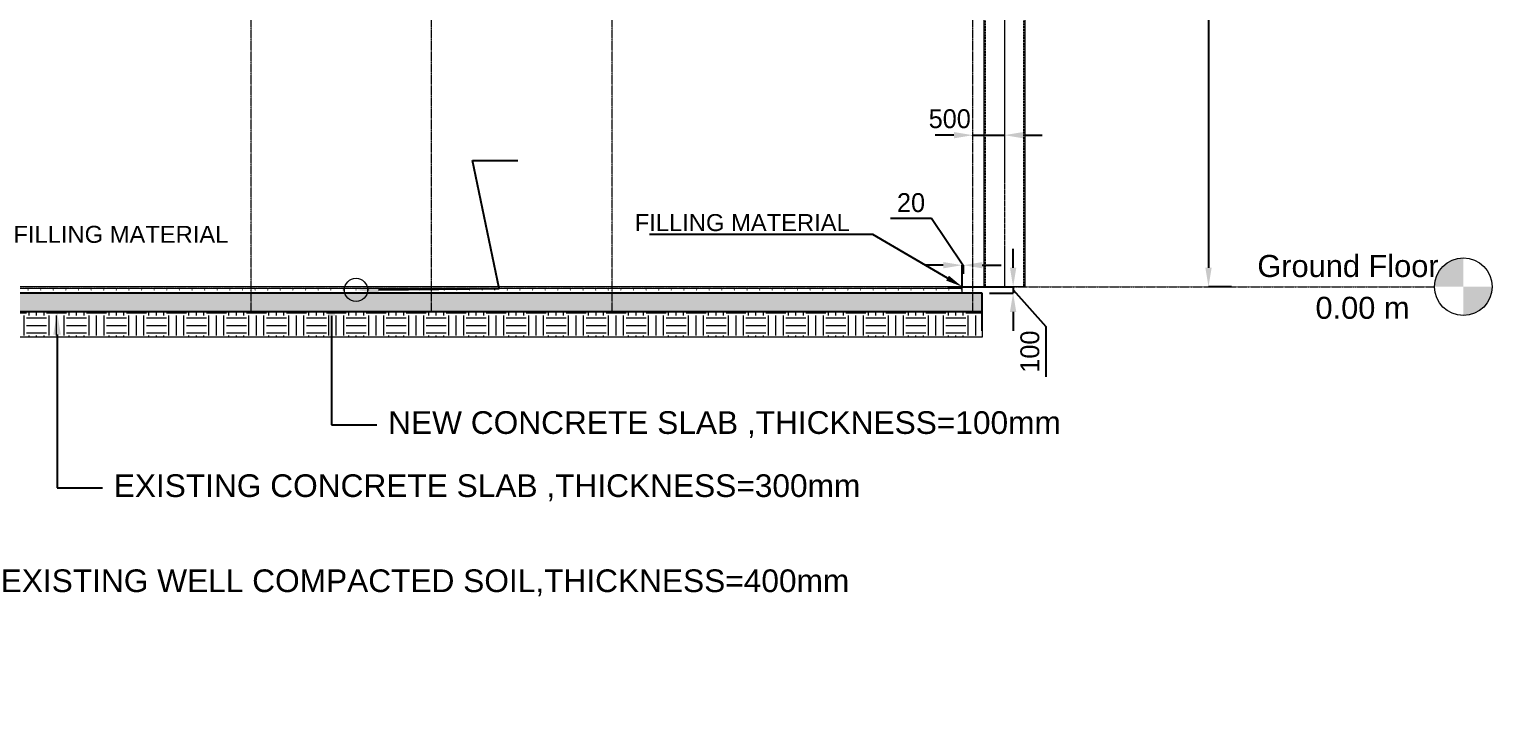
# Model space of a CAD drawing. Header units: millimetres. Extents: x -388065 to 2372687422, y -192755 to 667797.
# Drawn here: x 249488 to 272770, y -6667 to 4189 of the extents above; entities that cross this region are included whole.
import ezdxf
from ezdxf import colors
from ezdxf.entities.mleader import LeaderData, LeaderLine
from ezdxf.math import Vec2, Vec3

# ---------------------------------------------------------------- set-up
doc = ezdxf.new("R2010")
doc.units = ezdxf.units.MM
doc.linetypes.add('DASHED2', pattern=[0.375, 0.25, -0.125])
doc.linetypes.add('Grid Line 1_2_', pattern=[22.225, 12.7, -3.175, 3.175, -3.175])
for name, color, linetype, lineweight in [('A-FLOR', 192, 'Continuous', 9), ('A-FLOR-LEVL', 51, 'Continuous', 9), ('A-FLOR-PATT', 8, 'Continuous', 25), ('S-COLS', 52, 'Continuous', 9), ('S-GRID', 1, 'Continuous', 9)]:
    doc.layers.add(name, color=color, linetype=linetype, lineweight=lineweight)
doc.layers.add('CUTTED-BAR', color=2, linetype='Continuous')
doc.layers.add('SLAB G.F', color=50, linetype='Continuous')
doc.styles.add('Arial', font='arial.ttf', dxfattribs={"height": 635})
doc.styles.add('Arial_4', font='arial.ttf', dxfattribs={"height": 1})
doc.dimstyles.new('ISO-25', dxfattribs={"dimtxt": 550, "dimasz": 600, "dimexe": 1.25, "dimexo": 0.625, "dimtad": 1, "dimdec": 0, "dimdsep": 46, "dimtxsty": 'Standard', "dimcen": 2.5, "dimadec": 0, "dimazin": 0, "dimtfac": 1, "dimtdec": 0, "dimtmove": 0, "dimatfit": 3, "dimfxl": 1, "dimarcsym": 0})

# ---------------------------------------------------------------- blocks, each defined once
blk = doc.blocks.new('*D296')
at = {"layer": 'Defpoints', "color": 0, "ltscale": 2000, "transparency": 16777216}
for p in [(268438, 11300), (268223, 100), (268588, 100)]:
    blk.add_point(p, dxfattribs=at)
at = {"layer": 'SLAB G.F', "color": 0, "lineweight": -2, "ltscale": 2000, "transparency": 16777216}
for p, q in [((268438, 11300), (268222, 11300)), ((268223, 11000), (268223, 400)), ((268587, 100), (268222, 100))]:
    blk.add_line(p, q, dxfattribs=at)
at = {"layer": 'SLAB G.F', "color": 0, "ltscale": 2000, "transparency": 16777216}
for points in [[(268173, 11000), (268273, 11000), (268223, 11300)], [(268173, 400), (268273, 400), (268223, 100)]]:
    blk.add_solid(points, dxfattribs=at)
at = {"layer": 'SLAB G.F', "color": 0, "lineweight": -2, "ltscale": 2000, "transparency": 16777216, "insert": (267973, 5700), "char_height": 300, "width": 5.9, "attachment_point": 5, "rotation": 90}
blk.add_mtext('11200', dxfattribs=at)
blk = doc.blocks.new('*U297')
at = {"layer": 'CUTTED-BAR', "const_width": 10}
blk.add_lwpolyline([(4, 3, 1), (-4, -3, 1)], format="xyb", close=True, dxfattribs=at)
blk = doc.blocks.new('*U298')
at = {"layer": 'A-FLOR', "color": 0, "linetype": 'ByBlock', "lineweight": -2, "transparency": 16777216}
for p in [(-16833.6, 0), (-16633.2, 0), (-16432.8, 0), (-16232.4, 0), (-16032, 0), (-15831.6, 0), (-15631.2, 0), (-15430.8, 0), (-15230.4, 0), (-15030, 0), (-14829.6, 0), (-14629.2, 0), (-14428.8, 0), (-14228.4, 0), (-14028, 0), (-13827.6, 0), (-13627.2, 0), (-13426.8, 0), (-13226.4, 0), (-13026, 0), (-12825.6, 0), (-12625.2, 0), (-12424.8, 0), (-12224.4, 0), (-12024, 0), (-11823.6, 0), (-11623.2, 0), (-11422.8, 0), (-11222.4, 0), (-11022, 0), (-10821.6, 0), (-10621.2, 0), (-10420.8, 0), (-10220.4, 0), (-10020, 0), (-9819.6, 0), (-9619.2, 0), (-9418.8, 0), (-9218.4, 0), (-9018, 0), (-8817.6, 0), (-8617.2, 0), (-8416.8, 0), (-8216.4, 0), (-8016, 0), (-7815.6, 0), (-7615.2, 0), (-7414.8, 0), (-7214.4, 0), (-7014, 0), (-6813.6, 0), (-6613.2, 0), (-6412.8, 0), (-6212.4, 0), (-6012, 0), (-5811.6, 0), (-5611.2, 0), (-5410.8, 0), (-5210.4, 0), (-5010, 0), (-4809.6, 0), (-4609.2, 0), (-4408.8, 0), (-4208.4, 0), (-4008, 0), (-3807.6, 0), (-3607.2, 0), (-3406.8, 0), (-3206.4, 0), (-3006, 0), (-2805.6, 0), (-2605.2, 0), (-2404.8, 0), (-2204.4, 0), (-2004, 0), (-1803.6, 0), (-1603.2, 0), (-1402.8, 0), (-1202.4, 0), (-1002, 0), (-801.6, 0), (-601.2, 0), (-400.8, 0), (-200.4, 0), (0, 0)]:
    blk.add_blockref('*U297', p, dxfattribs=at)
blk = doc.blocks.new('*D301')
at = {"layer": 'Defpoints', "color": 0, "ltscale": 2000, "transparency": 16777216}
for p in [(264309, 442), (264329, 304), (264309, 86)]:
    blk.add_point(p, dxfattribs=at)
at = {"layer": 'SLAB G.F', "color": 0, "lineweight": -2, "ltscale": 2000, "transparency": 16777216}
for p, q in [((263822, 1184), (263172, 1184)), ((264319, 442), (263822, 1184)), ((264009, 442), (263709, 442)), ((264309, 87), (264309, 443)), ((264329, 442), (264309, 442)), ((264329, 442), (264309, 442)), ((264329, 305), (264329, 443)), ((264629, 442), (264929, 442))]:
    blk.add_line(p, q, dxfattribs=at)
at = {"layer": 'SLAB G.F', "color": 0, "ltscale": 2000, "transparency": 16777216}
for points in [[(264009, 492), (264009, 392), (264309, 442)], [(264629, 492), (264629, 392), (264329, 442)]]:
    blk.add_solid(points, dxfattribs=at)
at = {"layer": 'SLAB G.F', "color": 0, "lineweight": -2, "ltscale": 2000, "transparency": 16777216, "insert": (263497, 1434), "char_height": 300, "attachment_point": 5}
blk.add_mtext('20', dxfattribs=at)
blk = doc.blocks.new('Level - Level Head - Circle-15001-Section B')
at = {"layer": 'A-FLOR-LEVL', "true_color": 0xffffff}
h = blk.add_hatch(color=7, dxfattribs=at)
edge = h.paths.add_edge_path(flags=0)
edge.add_line((42780, 0), (42145, 0))
edge.add_arc((42780, 0), 635, 90, 180, ccw=False)
edge.add_line((42780, 635), (42780, 0))
h = blk.add_hatch(color=7, dxfattribs=at)
edge = h.paths.add_edge_path(flags=0)
edge.add_line((42780, -635), (42780, 0))
edge.add_line((42780, 0), (43415, 0))
edge.add_arc((42780, 0), 635, 270, 360, ccw=False)
at = {"layer": 'A-FLOR-LEVL', "color": 242, "true_color": 0xcd2027}
blk.add_circle((42780, 0), 635, dxfattribs=at)
blk = doc.blocks.new('*D304')
at = {"layer": 'Defpoints', "color": 0, "ltscale": 2000, "transparency": 16777216}
for p in [(264081, 100), (264743, 0), (265119, 0)]:
    blk.add_point(p, dxfattribs=at)
at = {"layer": 'SLAB G.F', "color": 0, "lineweight": -2, "ltscale": 2000, "transparency": 16777216}
for p, q in [((265119, 400), (265119, 700)), ((264082, 100), (265120, 100)), ((264743, 0), (265120, 0)), ((265119, 100), (265119, 0)), ((265119, 100), (265119, 0)), ((265119, 50), (265636, -531)), ((265119, -300), (265119, -600)), ((265636, -531), (265636, -1331))]:
    blk.add_line(p, q, dxfattribs=at)
at = {"layer": 'SLAB G.F', "color": 0, "ltscale": 2000, "transparency": 16777216}
for points in [[(265069, 400), (265169, 400), (265119, 100)], [(265069, -300), (265169, -300), (265119, 0)]]:
    blk.add_solid(points, dxfattribs=at)
at = {"layer": 'SLAB G.F', "color": 0, "lineweight": -2, "ltscale": 2000, "transparency": 16777216, "insert": (265386, -931), "char_height": 300, "attachment_point": 5, "rotation": 90}
blk.add_mtext('100', dxfattribs=at)
blk = doc.blocks.new('*D305')
at = {"layer": 'Defpoints', "color": 0, "ltscale": 2000, "transparency": 16777216}
for p in [(264479, 2497), (264979, 2507), (264979, 2507)]:
    blk.add_point(p, dxfattribs=at)
at = {"layer": 'SLAB G.F', "color": 0, "lineweight": -2, "ltscale": 2000, "transparency": 16777216}
for p, q in [((264179, 2507), (263879, 2507)), ((264479, 2498), (264479, 2508)), ((264479, 2507), (264979, 2507)), ((264979, 2507), (264979, 2508)), ((265279, 2507), (265579, 2507))]:
    blk.add_line(p, q, dxfattribs=at)
at = {"layer": 'SLAB G.F', "color": 0, "ltscale": 2000, "transparency": 16777216}
for points in [[(264179, 2557), (264179, 2457), (264479, 2507)], [(265279, 2557), (265279, 2457), (264979, 2507)]]:
    blk.add_solid(points, dxfattribs=at)
at = {"layer": 'SLAB G.F', "color": 0, "lineweight": -2, "ltscale": 2000, "transparency": 16777216, "insert": (264112, 2767), "char_height": 300, "attachment_point": 5}
blk.add_mtext('500', dxfattribs=at)

msp = doc.modelspace()

# ---------------------------------------------------------------- hatches: boundary and pattern name
at = {"layer": 'A-FLOR'}
h = msp.add_hatch(dxfattribs=at)
h.set_pattern_fill('EARTH', color=255, scale=50)
h.set_pattern_definition([(0, (204994.5, 0), (317.5, 317.5), [317.5, -317.5]), (0, (204994.5, 119.06), (317.5, 317.5), [317.5, -317.5]), (0, (204994.5, 238.12), (317.5, 317.5), [317.5, -317.5]), (90, (205034.2, 277.8), (-317.5, 317.5), [317.5, -317.5]), (90, (205153.25, 277.8), (-317.5, 317.5), [317.5, -317.5]), (90, (205272.3, 277.8), (-317.5, 317.5), [317.5, -317.5])])
h.paths.add_polyline_path([(264629.441, -700), (264629.441, -300), (247129.441, -300), (247129.441, -700)])
at = {"layer": 'A-FLOR-PATT', "lineweight": 9}
h = msp.add_hatch(dxfattribs=at)
h.set_pattern_fill('AR-CONC', color=256, style=0)
h.set_pattern_definition([(50, (204994.5, 0), (182.18467, -15.9391), [19.05, -209.55]), (355, (204994.5, 0), (-35.2434, 191.05685), [15.24, -167.6406]), (100.45144, (205009.68, -1.33), (146.94125, 175.11775), [16.19, -178.09024]), (46.1842, (204994.5, 50.8), (271.079, -42.0423), [28.575, -314.325]), (96.63556, (205017.1, 47.3), (237.4041, 247.4261), [24.285, -267.1356]), (351.18415, (204994.5, 50.8), (237.4041, 247.4261), [22.86, -251.4597]), (21, (205019.9, 38.1), (151.6144, -102.2652), [19.05, -209.55]), (326, (205019.9, 38.1), (61.802, 184.18797), [15.24, -167.64]), (71.45144, (205032.53, 29.58), (213.4164, 81.92277), [16.19, -178.08994]), (37.5, (204994.5, 0), (3.0886, 84.55504), [0, -165.608, 0, -170.18, 0, -168.275]), (7.5, (204994.5, 0), (66.81966, 100.18057), [0, -97.028, 0, -161.798, 0, -64.135]), (327.5, (204937.86, 0), (135.590595, -5.728744), [0, -63.5, 0, -198.12, 0, -262.89]), (317.5, (204912.46, 0), (148.12918, 25.4265), [0, -82.55, 0, -131.572, 0, -186.69])])
h.paths.add_polyline_path([(263193.8242, -300), (264629.441, -300), (264629.441, 0), (243429.441, 0), (243429.441, -300), (255455.4056, -300)], flags=0)

# ---------------------------------------------------------------- linework, layer by layer
at = {"layer": 'A-FLOR', "lineweight": 25}
for p, q in [((264629.441, 0), (243679.441, 0)), ((264629.441, -600), (264629.441, 0)), ((264629.441, -300), (243429.441, -300))]:
    msp.add_line(p, q, dxfattribs=at)
at = {"layer": 'A-FLOR', "color": 6, "const_width": 15}
msp.add_lwpolyline([(247449.441, 70), (264309.441, 70)], dxfattribs=at)
at = {"layer": 'A-FLOR', "color": 4}
msp.add_lwpolyline([(247449.441, 0), (264309.441, 0), (264309.441, 100), (247449.441, 100)], close=True, dxfattribs=at)
at = {"layer": 'A-FLOR'}
msp.add_lwpolyline([(247129.441, -300), (264629.441, -300), (264629.441, -700), (247129.441, -700)], close=True, dxfattribs=at)
at = {"layer": 'A-FLOR', "color": 3}
msp.add_circle((254678.6216, 49.5147), 184.6492, dxfattribs=at)
at = {"layer": 'A-FLOR-LEVL', "linetype": 'Grid Line 1_2_', "ltscale": 0.3}
msp.add_line((241270.3213, 100), (271814.4983, 100), dxfattribs=at)
at = {"layer": 'S-COLS'}
for p, q in [((264654.441, 11536.9182), (264654.441, 100)), ((265304.441, 11465.4897), (265304.441, 100)), ((264674.441, 100), (264654.441, 100)), ((265284.441, 100), (264674.441, 100)), ((265304.441, 100), (265284.441, 100))]:
    msp.add_line(p, q, dxfattribs=at)
at = {"layer": 'S-COLS', "linetype": 'DASHED2'}
for p, q in [((264674.441, 11534.4294), (264674.441, 100)), ((265284.441, 11467.6782), (265284.441, 100))]:
    msp.add_line(p, q, dxfattribs=at)
at = {"layer": 'S-GRID', "color": 253, "linetype": 'Grid Line 1_2_', "ltscale": 0.3, "true_color": 0x9898cc}
for p, q in [((253012.775, -304.8), (253012.775, 15208.4)), ((255879.441, -304.8), (255879.441, 15208.4)), ((258746.108, -304.8), (258746.108, 15208.4)), ((264479.441, -304.8), (264479.441, 15208.4))]:
    msp.add_line(p, q, dxfattribs=at)
at = {"layer": 'S-GRID', "color": 253, "linetype": 'Grid Line 1_2_', "ltscale": 0.15, "true_color": 0x9898cc}
msp.add_line((264979.441, 11300), (264979.441, 100), dxfattribs=at)

# ---------------------------------------------------------------- block references
at = {"layer": 'A-FLOR'}
msp.add_blockref('*U298', (264297.8216, 49.5147), dxfattribs=at)
at = {"layer": 'A-FLOR-LEVL', "xscale": 0.7200000000000001, "yscale": 0.7200000000000001, "zscale": 0.7200000000000001}
msp.add_blockref('Level - Level Head - Circle-15001-Section B', (241470.2247, 100), dxfattribs=at)

# ---------------------------------------------------------------- texts
at = {"layer": 'A-FLOR-LEVL', "char_height": 350, "attachment_point": 1, "style": 'Arial'}
for s, insert, width in [('Ground Floor', (268998.68, 604.1083), 6301.26375), ('0.00 m', (269922.8837, -60.2226), 2084.3875)]:
    msp.add_mtext(s, dxfattribs=dict(at, insert=insert, width=width))

# ---------------------------------------------------------------- dimensions: what is measured, and where the dimension line sits
at = {"layer": 'SLAB G.F', "color": 4, "lineweight": -2, "ltscale": 2000}
dim = msp.add_linear_dim(base=(268222.8072, 100), p1=(268438.3333, 11300), p2=(268587.5583, 100), angle=90, dimstyle='ISO-25', override={"dimtxt": 300, "dimasz": 300, "dimgap": 100, "dimtmove": 1}, dxfattribs=at)
dim.commit()
dim.dimension.update_dxf_attribs({"geometry": '*D296', "text_midpoint": (267972.8072, 5700)})
dim = msp.add_linear_dim(base=(264979.441, 2506.6282), p1=(264479.441, 2496.9595), p2=(264979.441, 2506.6282), dimstyle='ISO-25', override={"dimtxt": 300, "dimasz": 300, "dimgap": 100, "dimtmove": 1}, dxfattribs=at)
dim.commit()
dim.dimension.update_dxf_attribs({"geometry": '*D305', "text_midpoint": (264112.3215, 2516.6282), "dimtype": 160})
for base, p1, p2, angle, picture, middle in [((264309.441, 441.6957), (264329.441, 304.05), (264309.441, 86.0723), 180, '*D301', (263722.4951, 1183.5545)), ((265119.0871, 0), (264080.9855, 100), (264742.6489, 0), 90, '*D304', (265635.8007, -630.7434))]:
    dim = msp.add_linear_dim(base=base, p1=p1, p2=p2, angle=angle, dimstyle='ISO-25', override={"dimtxt": 300, "dimasz": 300, "dimgap": 100, "dimtmove": 1}, dxfattribs=at)
    dim.commit()
    dim.dimension.update_dxf_attribs({"geometry": picture, "text_midpoint": middle, "dimtype": 160})

# ---------------------------------------------------------------- leaders
at = {"layer": 'A-FLOR', "color": 3}
ml = msp.add_multileader_mtext('Standard', dxfattribs=at)
ml.set_content('T10@200mmc/c', color=3, style='Arial_4')
ml.set_leader_properties()
ml.build(insert=Vec2(0, 0))
ml.multileader.update_dxf_attribs({"text_right_attachment_type": 6, "dogleg_length": 0.36, "arrow_head_size": 360, "scale": 2000})
ctx = ml.context
ctx.base_point, ctx.scale, ctx.char_height, ctx.arrow_head_size, ctx.landing_gap_size, ctx.plane_origin = Vec3(257251.8216, 2107.4823), 2000, 360, 360, 180, Vec3(254682.9432, 152.0295)
ctx.right_attachment = 6
notes = []
notes.append((ctx, [(0, (1, 1, 0), (256531.8216, 2107.4823), (1, 0), 720, [(1, [(254678.6216, 49.5147), (256952.7609, 70)], 0, [])])]))
ctx.mtext.insert, ctx.mtext.width, ctx.mtext.flow_direction = Vec3(257431.8216, 2340.4018), 8983.95104, 5
ml = msp.add_multileader_mtext('Standard', dxfattribs=at)
ml.set_content('FILLING MATERIAL', color=3, style='Arial_4')
ml.set_leader_properties()
ml.build(insert=Vec2(0, 0))
ml.multileader.update_dxf_attribs({"text_right_attachment_type": 6, "dogleg_length": 0.36, "arrow_head_size": 270, "scale": 1500})
ctx = ml.context
ctx.base_point, ctx.scale, ctx.char_height, ctx.arrow_head_size, ctx.landing_gap_size, ctx.plane_origin = Vec3(259016.2274, 1116.4386), 1500, 270, 270, 135, Vec3(264309.441, -100)
ctx.right_attachment, ctx.text_align_type = 6, 2
notes.append((ctx, [(0, (1, 1, 0), (262889.9476, 929.7407), (-1, 0), 231.667, [(0, [(264309.441, 100)], 0, [])])]))
ctx.mtext.insert, ctx.mtext.alignment, ctx.mtext.flow_direction = Vec3(262523.2806, 1253.7407), 3, 5
ml = msp.add_multileader_mtext('Standard', dxfattribs=at)
ml.set_content('FILLING MATERIAL', color=3, style='Arial_4')
ml.set_leader_properties()
ml.build(insert=Vec2(0, 0))
ml.multileader.update_dxf_attribs({"text_right_attachment_type": 6, "dogleg_length": 0.36, "arrow_head_size": 270, "scale": 1500})
ctx = ml.context
ctx.base_point, ctx.scale, ctx.char_height, ctx.arrow_head_size, ctx.landing_gap_size, ctx.plane_origin = Vec3(249100.6013, 929.7407), 1500, 270, 270, 135, Vec3(247449.441, -100)
ctx.right_attachment = 6
notes.append((ctx, [(0, (1, 1, 0), (248868.9343, 929.7407), (1, 0), 231.667, [(0, [(247449.441, 100)], 0, [])])]))
ctx.mtext.insert, ctx.mtext.flow_direction = Vec3(249235.6013, 1067.0429), 5
ml = msp.add_multileader_mtext('Standard', dxfattribs=at)
ml.set_content('NEW CONCRETE SLAB ,THICKNESS=100mm', color=3, style='Arial_4')
ml.set_leader_properties()
ml.build(insert=Vec2(0, 0))
ml.multileader.update_dxf_attribs({"text_right_attachment_type": 6, "dogleg_length": 0.36, "arrow_head_size": 360, "scale": 2000})
ctx = ml.context
ctx.base_point, ctx.scale, ctx.char_height, ctx.arrow_head_size, ctx.landing_gap_size, ctx.plane_origin = Vec3(255009.5, -2093.8529), 2000, 360, 360, 180, Vec3(254289.5, -200)
ctx.right_attachment = 6
notes.append((ctx, [(0, (1, 1, 0), (254289.5, -2093.8529), (1, 0), 720, [(0, [(254289.5, 0)], 0, [])])]))
ctx.mtext.insert, ctx.mtext.flow_direction = Vec3(255189.5, -1878.2458), 5
ml = msp.add_multileader_mtext('Standard', dxfattribs=at)
ml.set_content('EXISTING CONCRETE SLAB ,THICKNESS=300mm', color=3, style='Arial_4')
ml.set_leader_properties()
ml.build(insert=Vec2(0, 0))
ml.multileader.update_dxf_attribs({"text_right_attachment_type": 6, "dogleg_length": 0.36, "arrow_head_size": 360, "scale": 2000})
ctx = ml.context
ctx.base_point, ctx.scale, ctx.char_height, ctx.arrow_head_size, ctx.landing_gap_size, ctx.plane_origin = Vec3(250649.5, -3095.8954), 2000, 360, 360, 180, Vec3(249929.5, -200)
ctx.right_attachment = 6
notes.append((ctx, [(0, (1, 1, 0), (249929.5, -3095.8954), (1, 0), 720, [(0, [(249929.5, -300)], 0, [])])]))
ctx.mtext.insert, ctx.mtext.flow_direction = Vec3(250829.5, -2880.2883), 5
ml = msp.add_multileader_mtext('Standard', dxfattribs=at)
ml.set_content('EXISTING WELL COMPACTED SOIL,THICKNESS=400mm', color=3, style='Arial_4')
ml.set_leader_properties()
ml.build(insert=Vec2(0, 0))
ml.multileader.update_dxf_attribs({"text_right_attachment_type": 6, "dogleg_length": 0.36, "arrow_head_size": 360, "scale": 2000})
ctx = ml.context
ctx.base_point, ctx.scale, ctx.char_height, ctx.arrow_head_size, ctx.landing_gap_size, ctx.plane_origin = Vec3(248853.5, -4606.2202), 2000, 360, 360, 180, Vec3(248133.5, -600)
ctx.right_attachment = 6
notes.append((ctx, [(0, (1, 1, 0), (248133.5, -4606.2202), (1, 0), 720, [(0, [(248133.5, -700)], 0, [])])]))
ctx.mtext.insert, ctx.mtext.flow_direction = Vec3(249033.5, -4390.6131), 5
for ctx, leaders in notes:
    for number, flags, end, landing, length, lines in leaders:
        leader = LeaderData()
        leader.index, (leader.has_last_leader_line, leader.has_dogleg_vector, leader.attachment_direction) = number, flags
        leader.last_leader_point, leader.dogleg_vector, leader.dogleg_length = Vec3(end), Vec3(landing), length
        for number, points, colour, breaks in lines:
            line = LeaderLine()
            line.index, line.vertices, line.color, line.breaks = number, Vec3.list(points), colors.encode_raw_color(colour), breaks
            leader.lines.append(line)
        ctx.leaders.append(leader)

doc.saveas('drawing.dxf')
